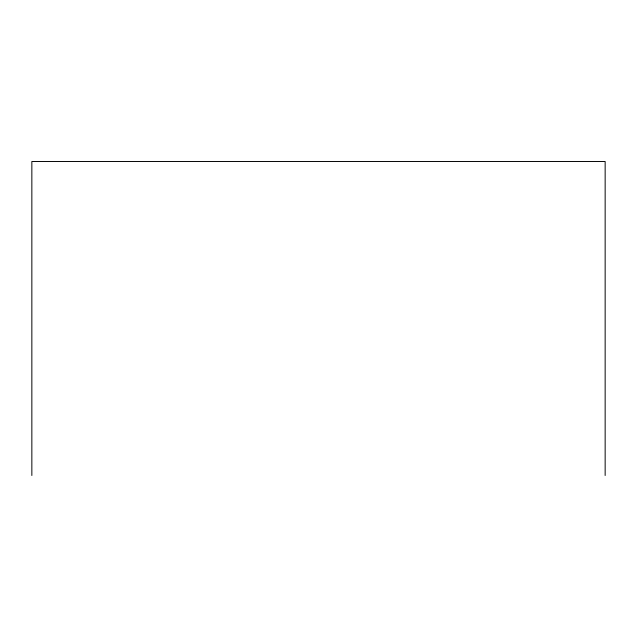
<?xml version="1.0" encoding="UTF-8"?>
<svg xmlns="http://www.w3.org/2000/svg" width="637" height="637" viewBox="0 0 637 637"><rect width="100%" height="100%" fill="white"/><g stroke="black" fill="none" stroke-linecap="round" stroke-linejoin="round"><path stroke-width="0.96" d="M605.15 475.489L605.15 161.511L31.85 161.511L31.85 475.489"/></g></svg>
